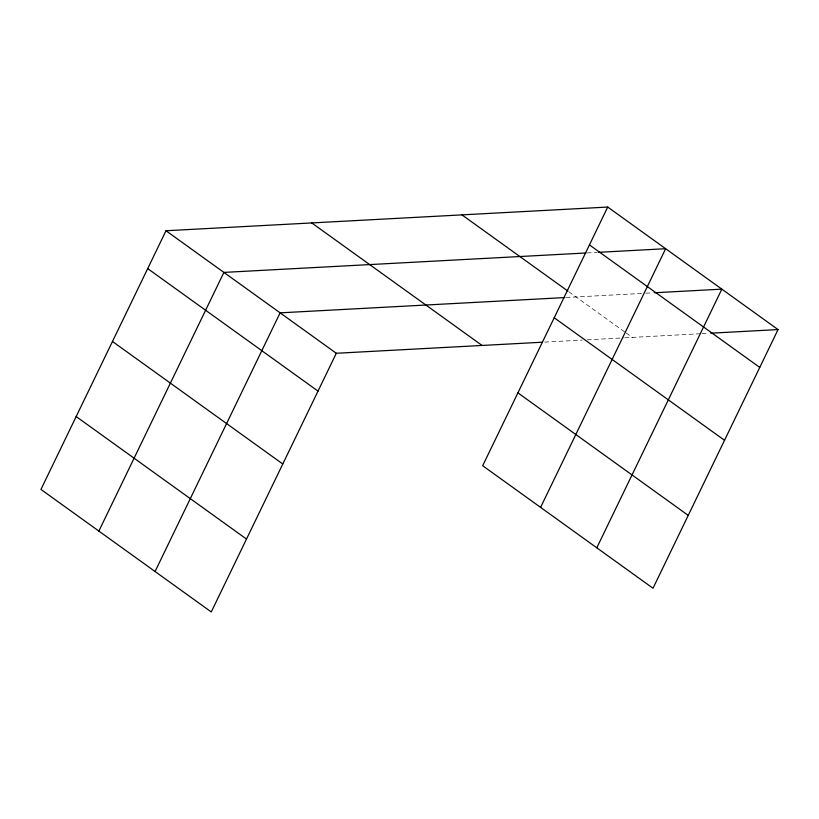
<?xml version="1.0" encoding="UTF-8"?>
<svg xmlns="http://www.w3.org/2000/svg" width="819" height="819" viewBox="0 0 819 819"><rect width="100%" height="100%" fill="white"/><g stroke="black" fill="none" stroke-linecap="round" stroke-linejoin="round"><path stroke-width="0.61" stroke-dasharray="4.09 3.07" d="M587.141 252.928L597.112 252.395M566.062 297.502L644.594 293.294M645.843 293.222L653.316 292.823M544.666 342.096L582.217 340.08M587.223 339.813L623.515 337.868M624.764 337.797L700.808 333.722M702.047 333.65L708.281 333.323M568.918 291.82L625.122 332.248M626.146 332.985L632.278 337.397"/><path stroke-width="1.23" d="M607.729 207.053L482.688 465.724L653.009 588.247L778.05 329.576L607.729 207.053L165.991 230.753L40.95 489.424L211.271 611.947L336.312 353.276L542.168 342.229M98.864 531.081L223.904 272.41L585.902 252.989M155.067 571.508L280.108 312.848L564.803 297.573M540.591 507.381L665.642 248.72L598.361 252.324M596.795 547.809L721.846 289.148L654.565 292.752M710.769 333.19L778.05 329.576M589.434 244.901L759.756 367.424M461.957 214.875L567.895 291.083M554.207 317.772L724.528 440.294M311.763 222.932L482.084 345.454M517.915 392.854L688.236 515.376M165.991 230.753L336.312 353.276M147.696 268.601L318.018 391.113M112.469 341.472L282.79 463.994M76.177 416.554L246.499 539.066"/></g></svg>
